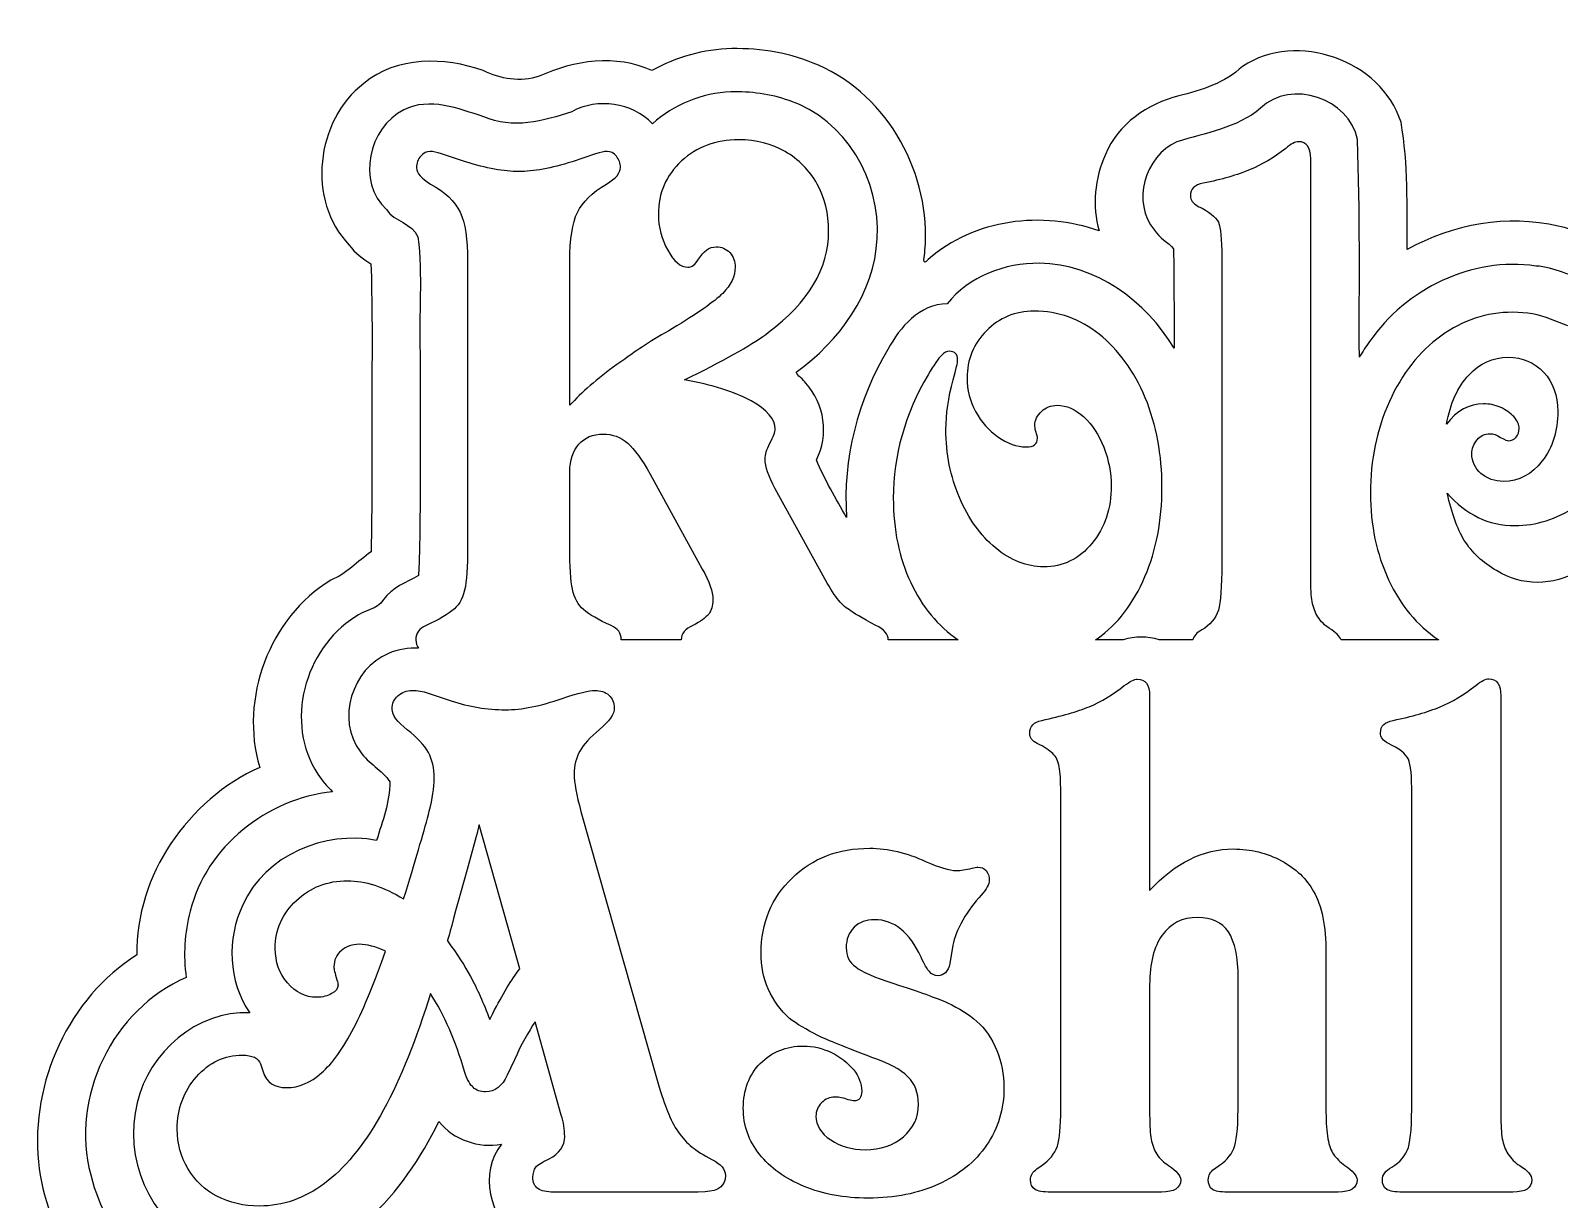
# Model space of a CAD drawing. Header units: millimetres. Extents: x -9 to 678, y 0 to 417.
# Drawn here: x 305.5 to 423.3, y 152.8 to 242.9 of the extents above; entities that cross this region are included whole.
import ezdxf

# ---------------------------------------------------------------- set-up
doc = ezdxf.new("R2010")
doc.units = ezdxf.units.MM
doc.layers.add('Ebene_1', color=7, linetype='CONTINUOUS')

msp = doc.modelspace()

# ---------------------------------------------------------------- linework, layer by layer
at = {"layer": 'Ebene_1', "color": 7}
for points in [[(359.49159, 241.526489)], [(360.01858, 234.501009)], [(419.30747, 217.740289)], [(349.58304, 211.822829)], [(391.68824, 191.653899)], [(343.15504, 170.608279)], [(336.27581, 168.713639)], [(419.67135, 153.41032)]]:
    msp.add_lwpolyline(points, close=True, dxfattribs=at)
for points in [[(359.4183, 238.186356), (359.41774, 238.186356)], [(338.97288, 232.81021), (337.1363, 233.422059)], [(349.00017, 233.422059), (347.19305, 232.81021)], [(404.09195, 200.804439), (404.09195, 233.043237)], [(339.14754, 225.144009), (339.14754, 224.561099), (339.14754, 203.806819)], [(347.01786, 214.038239), (347.01786, 224.561099), (347.01786, 225.144009)], [(397.24172, 225.464369), (397.24172, 201.824479)], [(423.91343, 220.159289), (422.57243, 220.684319)], [(355.85036, 215.991039), (356.37488, 216.253549)], [(347.36767, 214.416989), (347.10516, 214.125539), (347.07626, 214.096639)], [(383.01731, 211.677079), (382.90039, 212.085329)], [(383.04621, 211.501889), (383.04621, 211.618679)], [(347.01782, 203.194939), (347.01782, 203.806789), (347.01782, 208.907769)], [(353.19781, 208.733099), (356.87045, 202.028599), (357.2203, 201.416749)], [(366.5479, 200.891699), (362.8458, 207.596199)], [(355.59249, 195.965919), (350.98244, 195.965919)], [(376.94261, 195.965899), (371.55586, 195.965899)], [(389.65924, 195.965919), (387.52087, 195.965919)], [(395.00517, 195.965919), (392.42961, 195.965919)], [(413.96267, 195.965979), (406.43134, 195.965979)], [(336.10091, 191.857939), (337.879, 191.274959)], [(391.68824, 191.653899), (391.68824, 176.642129)], [(418.73858, 191.653899), (418.73858, 159.415029)], [(384.83821, 159.793969), (384.83821, 160.639289), (384.83821, 184.191739)], [(411.88855, 160.435249), (411.88855, 184.075149)], [(347.87714, 182.734289), (353.7944, 161.863549)], [(343.15504, 170.608279), (340.03609, 181.714069)], [(339.80289, 180.810449), (339.10332, 178.274479), (338.40374, 175.796809)], [(334.20622, 176.000849), (334.38112, 176.525539)], [(376.53072, 172.444769), (376.29753, 171.016459)], [(405.27171, 171.832539), (405.27171, 171.162109), (405.27171, 160.202059), (405.27171, 159.560779)], [(398.50912, 160.376949), (398.50912, 169.908699)], [(336.27586, 168.713589), (336.10096, 168.130599)], [(391.68824, 169.384009), (391.68824, 159.998009), (391.68824, 159.356729)], [(340.85226, 166.702299), (341.08545, 167.168679)], [(346.36138, 159.327629), (344.3501, 166.527459)], [(365.04599, 164.661959), (365.04599, 164.661859)], [(323.18792, 163.291859), (323.39197, 162.679729)], [(342.7469, 163.612549), (342.19307, 162.417439)], [(383.00182, 155.188419), (383.4099, 155.479909)], [(396.67273, 155.188419), (397.08082, 155.479909)], [(357.43803, 153.43947), (356.91335, 153.41037), (345.7784, 153.41037)], [(392.59186, 153.41032), (384.10948, 153.41032)], [(406.20448, 153.41032), (397.69295, 153.41032)], [(419.67135, 153.41032), (411.15982, 153.41032)]]:
    msp.add_lwpolyline(points, dxfattribs=at)
for points in [[(411.05254, 235.859238), (409.5099, 240.64724), (403.04556, 242.916882), (398.84407, 240.158226)], [(359.49155, 241.52654), (357.34347, 241.48776), (355.21975, 240.871769), (353.34506, 239.831228)], [(366.16526, 240.243303), (364.07812, 241.181225), (361.77128, 241.567786), (359.49159, 241.526489)], [(340.33712, 239.832168), (337.35784, 240.901678), (333.69964, 240.952658), (331.14675, 238.845651)], [(353.34506, 239.831228), (350.5858, 241.114879), (347.3457, 240.618434), (344.65854, 239.397466)], [(344.65854, 239.397466), (343.22317, 238.9215), (341.67024, 239.182427), (340.33712, 239.832168)], [(374.37162, 225.960219), (374.87647, 231.781475), (371.59484, 237.885017), (366.16526, 240.243303)], [(398.84407, 240.158226), (397.48527, 238.902123), (395.69441, 238.298763), (393.92312, 237.888766)], [(407.69644, 234.516812), (407.09017, 237.696456), (402.57706, 239.205067), (400.22765, 236.937853)], [(331.14675, 238.845651), (327.42721, 235.983895), (326.72066, 229.823594), (330.03061, 226.385899)], [(359.41774, 238.186356), (357.19713, 238.116426), (355.03631, 237.197084), (353.37521, 235.735343)], [(363.90433, 237.520763), (362.47404, 238.042864), (360.93568, 238.232167), (359.4183, 238.186356)], [(334.22392, 236.808662), (331.51308, 235.449288), (330.59897, 231.261768), (332.89274, 229.116109)], [(340.39306, 236.262959), (338.44384, 236.917076), (336.21916, 237.796899), (334.22392, 236.808662)], [(353.37521, 235.735343), (351.82033, 237.406187), (349.14921, 237.735999), (347.16577, 236.666552)], [(370.691, 226.884199), (370.98287, 231.365692), (368.27174, 236.088909), (363.90433, 237.520763)], [(393.92312, 237.888766), (391.52321, 237.261351), (389.23822, 235.720138), (388.28358, 233.356249)], [(400.22765, 236.937853), (398.42104, 235.385539), (395.98156, 235.043065), (393.79342, 234.336462)], [(347.16577, 236.666552), (345.01501, 235.918235), (342.58504, 235.318422), (340.39306, 236.262959)], [(411.5326, 226.051869), (411.5033, 229.321839), (411.6244, 232.629386), (411.05254, 235.859238)], [(360.01858, 234.501029), (358.26964, 234.501029), (356.80218, 233.956803), (355.61678, 232.868571)], [(363.60389, 233.597189), (362.57396, 234.199603), (361.37887, 234.501009), (360.01858, 234.501009)], [(407.84165, 217.760729), (407.82035, 223.345089), (407.91045, 228.938969), (407.69644, 234.516812)], [(335.53329, 233.247392), (335.31953, 232.994767), (335.21238, 232.69336), (335.21238, 232.343571)], [(336.26193, 233.597242), (335.98987, 233.597242), (335.74705, 233.480585), (335.53329, 233.247392)], [(337.1363, 233.422059), (336.78651, 233.538654), (336.49512, 233.597242), (336.26193, 233.597242)], [(349.90399, 233.597242), (349.69023, 233.597242), (349.38883, 233.538652), (349.00017, 233.422059)], [(350.60318, 233.247392), (350.40885, 233.480585), (350.17605, 233.597242), (349.90399, 233.597242)], [(350.92409, 232.373027), (350.92409, 232.68395), (350.81694, 232.975334), (350.60318, 233.247392)], [(366.08126, 231.090365), (365.45941, 232.159163), (364.63382, 232.994775), (363.60389, 233.597189)], [(388.28358, 233.356249), (387.44132, 231.535338), (387.25732, 229.409639), (387.80018, 227.475699)], [(393.79342, 234.336462), (391.31171, 233.239013), (390.27387, 229.659936), (392.06225, 227.527579)], [(402.16804, 233.830269), (401.23527, 233.111259), (400.32206, 232.567032), (399.42815, 232.197811)], [(403.15919, 234.355302), (402.90656, 234.355302), (402.57612, 234.180058), (402.16804, 233.830269)], [(404.09195, 233.043237), (404.09195, 233.917708), (403.78104, 234.355302), (403.15919, 234.355302)], [(335.21238, 232.343571), (335.21238, 231.935485), (335.57237, 231.517938), (336.29139, 231.090418)], [(343.0827, 232.052116), (341.95561, 232.052116), (340.5858, 232.304959), (338.97288, 232.81021)], [(347.19305, 232.81021), (345.58014, 232.304959), (344.2098, 232.052116), (343.0827, 232.052116)], [(349.8456, 231.090418), (350.5646, 231.517938), (350.92409, 231.945508), (350.92409, 232.373027)], [(355.61678, 232.868571), (354.43139, 231.760907), (353.8386, 230.390574), (353.8386, 228.758229)], [(399.42815, 232.197811), (398.45652, 231.789724), (397.2514, 231.44027), (395.81339, 231.148779)], [(336.29139, 231.090418), (337.39905, 230.488005), (338.15655, 229.769049), (338.56463, 228.933439)], [(347.60077, 228.903989), (347.98943, 229.700729), (348.73793, 230.429707), (349.8456, 231.090418)], [(366.95614, 227.475599), (366.95614, 228.816459), (366.66424, 230.021567), (366.08126, 231.090365)], [(395.81339, 231.148779), (395.15267, 231.032183), (394.82275, 230.711247), (394.82275, 230.186564)], [(394.82275, 230.186564), (394.82275, 229.856208), (395.02651, 229.584349), (395.4346, 229.370589)], [(332.89274, 229.116109), (333.50493, 228.195199), (334.8873, 228.072869), (335.30861, 227.014429)], [(338.56463, 228.933439), (338.95329, 228.097839), (339.14754, 226.834659), (339.14754, 225.144009)], [(347.01786, 225.144009), (347.01786, 226.834659), (347.21212, 228.087819), (347.60077, 228.903989)], [(353.8386, 228.758229), (353.8386, 227.747729), (354.08193, 226.825009), (354.56775, 225.989409)], [(387.80018, 227.475699), (383.43264, 229.040189), (378.16614, 228.401339), (374.62723, 225.279879)], [(395.4346, 229.370589), (396.25077, 228.981939), (396.76596, 228.573899), (396.97972, 228.146379)], [(423.16737, 227.846819), (419.24565, 228.761399), (415.0281, 227.998679), (411.5326, 226.051869)], [(362.32128, 219.663669), (365.41108, 221.976159), (366.95614, 224.580129), (366.95614, 227.475599)], [(392.06225, 227.527579), (392.42742, 226.941979), (393.13537, 226.586279), (393.52676, 226.105959)], [(396.97972, 228.146379), (397.15462, 227.738289), (397.24172, 226.844089), (397.24172, 225.464369)], [(426.90152, 227.043879), (425.59927, 226.974179), (424.42329, 227.598009), (423.16737, 227.846819)], [(330.03061, 226.385899), (330.45211, 225.765299), (331.07945, 225.331549), (331.70053, 224.930829)], [(335.30861, 227.014429), (335.70808, 224.045839), (335.35461, 221.044589), (335.48845, 218.061999)], [(356.92885, 225.289709), (357.3175, 225.930989), (357.7741, 226.251399), (358.29879, 226.251399)], [(358.29879, 226.251399), (358.70688, 226.251399), (359.05633, 226.105709), (359.34782, 225.814219)], [(364.449, 216.583019), (367.77442, 218.988649), (370.50059, 222.662199), (370.691, 226.884199)], [(354.56775, 225.989409), (355.03413, 225.114929), (355.54881, 224.677339), (356.11236, 224.677339)], [(356.11236, 224.677339), (356.40385, 224.677339), (356.67622, 224.881619), (356.92885, 225.289709)], [(359.34782, 225.814219), (359.61987, 225.483869), (359.75606, 225.104859), (359.75606, 224.677339)], [(374.62723, 225.279879), (374.0822, 224.668859), (374.38074, 225.595639), (374.37162, 225.960219)], [(383.18688, 224.981989), (380.53031, 225.013589), (377.7653, 223.974799), (376.08188, 221.860219)], [(393.57436, 218.442339), (391.39693, 222.056799), (387.52903, 224.949219), (383.18688, 224.981989)], [(393.52676, 226.105959), (393.56376, 223.551569), (393.57116, 220.996969), (393.57436, 218.442339)], [(421.44186, 224.772189), (416.51352, 225.496669), (411.41449, 223.011429), (408.6292, 218.944639)], [(331.70053, 224.930829), (331.8764, 219.630059), (331.70653, 214.325659), (331.77083, 209.023409)], [(359.75606, 224.677339), (359.75606, 223.977759), (359.43565, 223.307369), (358.79437, 222.666089)], [(425.50983, 223.598619), (424.14564, 223.964279), (422.87872, 224.685899), (421.44186, 224.772189)], [(358.79437, 222.666089), (358.13365, 222.005379), (356.84143, 221.101679), (354.9176, 219.955149)], [(376.08188, 221.860219), (373.9747, 221.837919), (372.43207, 220.068859), (371.52144, 218.341059)], [(382.78421, 221.296119), (381.32675, 221.296119), (380.10211, 220.790949), (379.11105, 219.780449)], [(387.79734, 219.517929), (386.32045, 220.703329), (384.64974, 221.296119), (382.78421, 221.296119)], [(419.65736, 221.208839), (417.65579, 221.208839), (415.80984, 220.596519), (414.11919, 219.372259)], [(422.57243, 220.684319), (421.69795, 221.034109), (420.72616, 221.208839), (419.65736, 221.208839)], [(354.9176, 219.955149), (353.38242, 219.061239), (352.15778, 218.274709), (351.24444, 217.594569)], [(356.37488, 216.253549), (359.27035, 217.691559), (361.25248, 218.828069), (362.32128, 219.663669)], [(379.11105, 219.780449), (378.11997, 218.769949), (377.62431, 217.555329), (377.62431, 216.136749)], [(391.35371, 214.621079), (390.47924, 216.680939), (389.29366, 218.313099), (387.79734, 219.517929)], [(414.11919, 219.372259), (412.44798, 218.167429), (411.12673, 216.486699), (410.1551, 214.329679)], [(335.48845, 218.061999), (335.47005, 212.348249), (335.56555, 206.632679), (335.36907, 200.920929)], [(371.52144, 218.341059), (369.20426, 214.473369), (368.01598, 209.900709), (368.33817, 205.391459)], [(376.25428, 218.206389), (376.05996, 218.206389), (375.85619, 218.099759), (375.64243, 217.885999)], [(376.89559, 217.536149), (376.89559, 217.983099), (376.6818, 218.206389), (376.25428, 218.206389)], [(408.6292, 218.944639), (408.34742, 218.563429), (408.09103, 218.163619), (407.84165, 217.760729)], [(351.24444, 217.594569), (349.61209, 216.467469), (348.31987, 215.408059), (347.36767, 214.416989)], [(375.64243, 217.885999), (375.40924, 217.652809), (375.06929, 217.157139), (374.62234, 216.399269)], [(376.54625, 215.991039), (376.77945, 216.846059), (376.89559, 217.361259), (376.89559, 217.536149)], [(416.27613, 216.369839), (417.13117, 217.283169), (418.14151, 217.740289), (419.30747, 217.740289)], [(419.30747, 217.740289), (420.41513, 217.740289), (421.32886, 217.351259), (422.04787, 216.573959)], [(360.98028, 214.388029), (359.67829, 215.087609), (357.96852, 215.621809), (355.85036, 215.991039)], [(365.20968, 215.733979), (365.02816, 216.039399), (364.5184, 216.335539), (364.449, 216.583019)], [(366.01583, 209.838729), (367.00824, 211.736259), (366.63051, 214.154909), (365.20968, 215.733979)], [(374.62234, 216.399269), (372.83453, 213.348349), (371.94033, 210.180629), (371.94033, 206.896499)], [(375.99228, 212.172659), (375.99228, 213.358059), (376.17703, 214.630749), (376.54625, 215.991039)], [(377.62431, 216.136749), (377.62431, 215.203979), (377.8381, 214.348839), (378.26562, 213.571529)], [(414.55634, 212.580929), (414.84783, 214.193839), (415.42109, 215.456509), (416.27613, 216.369839)], [(422.04787, 216.573959), (422.76688, 215.796659), (423.12636, 214.795819), (423.12636, 213.571569)], [(362.8458, 212.201599), (362.8458, 212.959479), (362.22397, 213.688459), (360.98028, 214.388029)], [(392.63632, 207.712979), (392.63632, 210.219789), (392.20875, 212.522349), (391.35371, 214.621079)], [(347.07626, 214.096639), (347.05676, 214.077239), (347.03726, 214.057639), (347.01786, 214.038239)], [(378.26562, 213.571529), (378.73201, 212.735929), (379.30527, 212.085059), (379.98541, 211.618679)], [(382.84199, 212.493059), (382.84199, 212.901139), (383.01724, 213.260619), (383.36703, 213.571549)], [(383.36703, 213.571549), (383.67795, 213.882469), (384.07597, 214.038179), (384.56179, 214.038179)], [(384.56179, 214.038179), (385.2808, 214.038179), (385.96121, 213.746799), (386.60249, 213.163819)], [(410.1551, 214.329679), (409.18346, 212.172649), (408.6973, 209.821009), (408.6973, 207.275329)], [(417.41301, 214.154989), (416.30535, 214.154989), (415.35308, 213.630289), (414.55634, 212.580929)], [(418.69562, 213.892479), (418.2681, 214.067369), (417.84053, 214.154989), (417.41301, 214.154989)], [(419.74517, 213.163839), (419.49254, 213.435899), (419.14257, 213.678719), (418.69562, 213.892479)], [(423.12636, 213.571569), (423.12636, 212.055809), (422.72782, 210.783129), (421.93108, 209.753189)], [(362.43807, 211.123119), (362.71012, 211.628369), (362.8458, 211.987839), (362.8458, 212.201599)], [(377.04131, 206.925959), (376.34174, 208.538869), (375.99228, 210.287689), (375.99228, 212.172659)], [(382.90039, 212.085329), (382.86149, 212.279659), (382.84199, 212.415329), (382.84199, 212.493059)], [(386.60249, 213.163819), (387.2632, 212.541969), (387.77788, 211.754919), (388.1471, 210.802719)], [(420.1529, 212.260019), (420.1529, 212.532079), (420.01722, 212.833479), (419.74517, 213.163839)], [(419.91983, 211.589769), (420.07529, 211.784099), (420.1529, 212.007389), (420.1529, 212.260019)], [(347.01782, 208.907769), (347.01782, 209.801669), (347.25114, 210.511119), (347.71752, 211.035799)], [(347.71752, 211.035799), (348.16447, 211.560489), (348.7863, 211.822829), (349.58304, 211.822829)], [(349.58304, 211.822829), (350.30205, 211.822829), (350.9339, 211.589519), (351.47802, 211.123139)], [(351.47802, 211.123139), (352.0027, 210.656749), (352.57596, 209.860199), (353.19781, 208.733099)], [(362.05877, 209.898899), (362.05877, 210.229259), (362.18545, 210.637299), (362.43807, 211.123119)], [(379.98541, 211.618679), (380.72385, 211.093999), (381.45283, 210.831649), (382.17184, 210.831649)], [(382.17184, 210.831649), (382.75482, 210.831649), (383.04621, 211.054939), (383.04621, 211.501889)], [(383.04621, 211.618679), (383.02681, 211.638079), (383.01731, 211.657679), (383.01731, 211.677079)], [(416.50919, 210.307159), (416.50919, 210.695819), (416.64537, 211.055299), (416.91743, 211.385649)], [(416.91743, 211.385649), (417.17006, 211.696579), (417.5005, 211.851769), (417.90859, 211.851769)], [(417.90859, 211.851769), (418.18064, 211.851769), (418.4525, 211.754669), (418.72456, 211.560319)], [(418.72456, 211.560319), (419.05491, 211.385419), (419.25919, 211.298319), (419.33692, 211.298319)], [(419.33692, 211.298319), (419.55068, 211.298319), (419.74494, 211.395419), (419.91983, 211.589769)], [(362.8458, 207.596199), (362.32112, 208.567829), (362.05877, 209.335349), (362.05877, 209.898899)], [(368.33817, 205.391459), (367.53487, 206.850269), (366.63522, 208.317869), (366.01583, 209.838729)], [(388.1471, 210.802719), (388.53575, 209.811649), (388.73052, 208.830349), (388.73052, 207.858719)], [(417.20889, 208.791499), (416.7425, 209.199579), (416.50919, 209.704749), (416.50919, 210.307159)], [(421.93108, 209.753189), (421.11491, 208.703829), (420.1241, 208.179129), (418.95814, 208.179129)], [(331.77083, 209.023409), (331.76883, 206.933799), (331.75073, 204.844209), (331.70643, 202.755039)], [(418.95814, 208.179129), (418.25856, 208.179129), (417.67528, 208.383409), (417.20889, 208.791499)], [(388.73052, 207.858719), (388.73052, 206.090339), (388.23486, 204.603349), (387.24379, 203.398519)], [(391.32477, 200.833809), (392.19924, 202.874239), (392.63632, 205.167289), (392.63632, 207.712979)], [(371.94033, 206.896499), (371.94033, 204.428549), (372.38743, 202.261659), (373.28134, 200.396119)], [(379.81065, 203.048669), (378.6447, 204.020309), (377.72146, 205.313039), (377.04131, 206.925959)], [(408.6973, 207.275329), (408.6973, 204.807379), (409.16394, 202.582419), (410.0967, 200.600279)], [(415.92632, 203.632149), (415.3822, 204.526049), (414.94512, 205.740159), (414.61477, 207.275339)], [(414.61477, 207.275339), (416.05279, 205.604129), (417.79211, 204.769029), (419.83254, 204.769029)], [(419.83254, 204.769029), (421.46489, 204.769029), (423.01945, 205.254669), (424.49634, 206.226309)], [(339.14754, 203.806819), (339.14754, 202.077309), (339.08944, 200.833659), (338.97288, 200.075779)], [(427.84859, 203.952539), (425.88588, 201.581759), (423.78709, 200.396169), (421.55233, 200.396169)], [(331.70643, 202.755039), (330.67868, 202.010969), (329.78803, 201.057069), (328.60086, 200.557919)], [(347.22195, 199.871629), (347.08592, 200.493469), (347.01782, 201.601459), (347.01782, 203.194939)], [(383.51275, 201.591399), (382.2302, 201.591399), (380.99605, 202.077039), (379.81065, 203.048669)], [(387.24379, 203.398519), (386.25272, 202.193699), (385.00907, 201.591399), (383.51275, 201.591399)], [(418.4042, 201.299989), (417.35484, 201.902409), (416.52873, 202.679949), (415.92632, 203.632149)], [(357.2203, 201.416749), (357.76442, 200.464549), (358.03627, 199.677499), (358.03627, 199.055659)], [(397.24172, 201.824479), (397.24172, 200.056099), (397.15462, 198.861009), (396.97972, 198.239169)], [(328.60086, 200.557919), (323.86953, 197.663849), (321.53879, 191.437379), (323.12635, 186.135899)], [(335.36907, 200.920929), (334.42062, 200.376369), (333.31495, 200.007089), (332.66381, 199.061609)], [(367.62639, 199.142969), (367.31547, 199.531619), (366.95598, 200.114389), (366.5479, 200.891699)], [(373.28134, 200.396119), (374.14814, 198.508429), (375.36937, 197.032589), (376.94261, 195.965899)], [(387.65213, 196.053219), (389.22618, 197.180319), (390.4503, 198.773939), (391.32477, 200.833809)], [(404.20874, 198.909989), (404.13104, 199.318069), (404.09195, 199.949409), (404.09195, 200.804439)], [(410.0967, 200.600279), (411.01004, 198.618149), (412.28273, 197.083109), (413.91507, 195.994879)], [(421.55233, 200.396169), (420.4641, 200.396169), (419.4147, 200.697579), (418.4042, 201.299989)], [(332.66381, 199.061609), (332.17906, 198.270639), (331.15442, 198.269999), (330.4686, 197.717509)], [(338.97288, 200.075779), (338.81742, 199.279039), (338.53554, 198.705779), (338.12745, 198.355989)], [(348.06737, 198.297559), (347.65929, 198.647349), (347.37741, 199.172049), (347.22195, 199.871629)], [(358.03627, 199.055659), (358.03627, 198.589269), (357.92964, 198.219769), (357.71588, 197.947709)], [(368.55915, 198.268599), (368.20936, 198.482359), (367.89845, 198.773749), (367.62639, 199.142969)], [(338.12745, 198.355989), (337.66106, 197.947899), (336.9326, 197.520329), (335.94154, 197.073379)], [(350.19541, 197.073349), (349.22377, 197.500869), (348.51433, 197.908909), (348.06737, 198.297559)], [(357.71588, 197.947709), (357.48269, 197.656219), (357.07464, 197.364839), (356.49166, 197.073349)], [(370.59933, 197.073329), (369.5111, 197.656309), (368.8312, 198.054839), (368.55915, 198.268599)], [(396.97972, 198.239169), (396.76596, 197.617319), (396.33839, 197.112149), (395.69711, 196.723499)], [(404.64592, 197.743649), (404.43216, 198.074009), (404.28647, 198.463029), (404.20874, 198.909989)], [(330.4686, 197.717509), (326.57961, 195.268549), (325.01176, 189.531079), (327.60262, 185.615919)], [(335.94154, 197.073379), (335.41686, 196.840189), (335.15451, 196.471199), (335.15451, 195.965949)], [(350.98244, 195.965919), (350.98244, 196.471169), (350.72009, 196.840149), (350.19541, 197.073349)], [(356.49166, 197.073349), (355.90172, 196.825949), (355.60471, 196.455579), (355.59249, 195.965919)], [(371.55586, 195.965899), (371.54156, 196.399589), (371.22595, 196.769509), (370.59933, 197.073329)], [(395.69711, 196.723499), (395.30865, 196.521499), (395.08301, 196.267319), (395.00517, 195.965919)], [(405.54923, 196.840339), (405.18, 197.073539), (404.87911, 197.374429), (404.64592, 197.743649)], [(406.43134, 195.965979), (406.32485, 196.245679), (406.03465, 196.536959), (405.54923, 196.840339)], [(335.15451, 195.965949), (335.15451, 195.703759), (335.23111, 195.489619), (335.37258, 195.315859)], [(387.52087, 195.965919), (387.56427, 195.996119), (387.60897, 196.022219), (387.65213, 196.053219)], [(392.42961, 195.965919), (391.52274, 196.244299), (390.55189, 196.240469), (389.65924, 195.965919)], [(413.91507, 195.994879), (413.93067, 195.984579), (413.94697, 195.976179), (413.96267, 195.965979)], [(333.05283, 194.916919), (330.23894, 193.757299), (328.99362, 189.804869), (330.88862, 187.344769)], [(335.37258, 195.315859), (334.58981, 195.346759), (333.81046, 195.250359), (333.05283, 194.916919)], [(333.76899, 191.653899), (334.07991, 191.925952), (334.44913, 192.061979), (334.87665, 192.061979)], [(334.87665, 192.061979), (335.284737, 192.061979), (335.692823, 191.993966), (336.10091, 191.857939)], [(346.41968, 191.449849), (347.682807, 191.857936), (348.52813, 192.061979), (348.95565, 192.061979)], [(348.95565, 192.061979), (349.38317, 192.061979), (349.742677, 191.945382), (350.03417, 191.712189)], [(387.02439, 190.808579), (387.97659, 191.216659), (388.88021, 191.760772), (389.73525, 192.440919)], [(389.73525, 192.440919), (390.182203, 192.771272), (390.51256, 192.936449), (390.72632, 192.936449)], [(390.72632, 192.936449), (391.3676, 192.936449), (391.68824, 192.508932), (391.68824, 191.653899)], [(414.07473, 190.808579), (414.968637, 191.177792), (415.881973, 191.721906), (416.81474, 192.440919)], [(416.81474, 192.440919), (417.222827, 192.790706), (417.553183, 192.965599), (417.80581, 192.965599)], [(417.80581, 192.965599), (418.427657, 192.965599), (418.73858, 192.528366), (418.73858, 191.653899)], [(333.33175, 190.633689), (333.33175, 191.061202), (333.477497, 191.401272), (333.76899, 191.653899)], [(337.879, 191.274959), (339.258727, 190.808579), (340.648167, 190.575389), (342.04732, 190.575389)], [(342.04732, 190.575389), (343.310447, 190.575389), (344.7679, 190.866876), (346.41968, 191.449849)], [(350.03417, 191.712189), (350.306223, 191.440136), (350.44225, 191.109786), (350.44225, 190.721139)], [(383.38075, 189.759219), (384.915937, 190.089572), (386.130483, 190.439359), (387.02439, 190.808579)], [(410.46025, 189.759219), (411.89827, 190.050706), (413.103097, 190.400492), (414.07473, 190.808579)], [(334.49771, 189.030489), (333.720403, 189.632902), (333.33175, 190.167302), (333.33175, 190.633689)], [(350.44225, 190.721139), (350.44225, 190.235319), (350.063313, 189.681486), (349.30544, 189.059639)], [(382.44798, 188.768149), (382.44798, 189.312262), (382.758903, 189.642619), (383.38075, 189.759219)], [(409.46918, 188.797299), (409.46918, 189.321979), (409.799537, 189.642619), (410.46025, 189.759219)], [(336.13006, 187.281539), (335.799707, 187.864526), (335.25559, 188.447509), (334.49771, 189.030489)], [(349.30544, 189.059639), (348.586433, 188.457226), (348.081183, 187.903392), (347.78969, 187.398139)], [(383.03096, 187.981119), (382.642307, 188.156012), (382.44798, 188.418356), (382.44798, 188.768149)], [(410.08131, 187.981119), (409.673223, 188.194879), (409.46918, 188.466939), (409.46918, 188.797299)], [(330.88862, 187.344769), (331.4915, 186.428749), (332.5658, 185.952499), (333.15049, 185.026569)], [(336.5673, 185.299409), (336.5673, 186.076716), (336.421553, 186.737426), (336.13006, 187.281539)], [(347.78969, 187.398139), (347.498197, 186.873459), (347.35245, 186.280762), (347.35245, 185.620049)], [(384.22608, 187.194099), (383.95402, 187.466152), (383.555647, 187.728492), (383.03096, 187.981119)], [(411.62621, 186.756859), (411.41245, 187.184379), (410.897483, 187.592466), (410.08131, 187.981119)], [(323.12635, 186.135899), (317.609261, 183.624209), (313.562211, 177.816319), (313.659561, 171.684729)], [(384.72161, 186.173879), (384.643877, 186.620832), (384.4787, 186.960906), (384.22608, 187.194099)], [(384.83821, 184.191739), (384.83821, 185.124512), (384.799343, 185.785226), (384.72161, 186.173879)], [(411.88855, 184.075149), (411.88855, 185.454869), (411.801103, 186.348772), (411.62621, 186.756859)], [(327.60262, 185.615919), (327.90705, 185.110239), (328.32032, 184.682849), (328.73227, 184.264579)], [(333.15049, 185.026569), (333.16859, 183.460649), (332.5714, 181.983739), (332.1366, 180.506949)], [(336.18836, 182.763439), (336.440987, 183.715639), (336.5673, 184.560962), (336.5673, 185.299409)], [(347.35245, 185.620049), (347.35245, 184.978769), (347.527347, 184.016849), (347.87714, 182.734289)], [(328.73227, 184.264579), (323.70142, 183.719949), (318.997391, 180.038489), (317.769631, 175.047579)], [(334.38112, 176.525539), (335.236153, 179.323846), (335.838567, 181.403146), (336.18836, 182.763439)], [(340.03609, 181.714069), (339.977757, 181.480876), (339.900023, 181.179669), (339.80289, 180.810449)], [(332.1366, 180.506949), (328.13753, 181.279329), (323.55134, 179.364509), (321.83025, 175.554789)], [(364.14237, 177.604099), (365.696983, 179.139286), (367.688837, 179.906879), (370.11793, 179.906879)], [(370.11793, 179.906879), (371.536517, 179.906879), (372.974537, 179.566806), (374.43199, 178.886659)], [(391.68824, 176.642129), (393.650947, 178.779729), (395.79826, 179.848529), (398.13018, 179.848529)], [(398.13018, 179.848529), (399.47104, 179.848529), (400.70502, 179.547322), (401.83212, 178.944909)], [(374.43199, 178.886659), (375.461923, 178.420272), (376.24895, 178.187079), (376.79307, 178.187079)], [(376.79307, 178.187079), (377.123423, 178.187079), (377.53151, 178.245379), (378.01733, 178.361979)], [(378.01733, 178.361979), (378.192223, 178.420312), (378.337967, 178.449479), (378.45456, 178.449479)], [(378.45456, 178.449479), (378.707187, 178.449479), (378.920947, 178.362029), (379.09584, 178.187129)], [(379.09584, 178.187129), (379.2513, 177.973369), (379.32903, 177.730462), (379.32903, 177.458409)], [(401.83212, 178.944909), (402.959213, 178.342496), (403.785103, 177.555472), (404.30979, 176.583839)], [(325.95703, 175.884259), (327.02583, 176.894759), (328.33754, 177.400009), (329.89216, 177.400009)], [(329.89216, 177.400009), (331.252447, 177.400009), (332.690467, 176.933622), (334.20622, 176.000849)], [(361.75214, 171.832589), (361.75214, 174.145082), (362.548883, 176.068919), (364.14237, 177.604099)], [(379.32903, 177.458409), (379.32903, 177.128049), (379.124987, 176.739392), (378.7169, 176.292439)], [(321.83025, 175.554789), (320.578511, 172.941649), (320.692801, 169.637559), (322.36149, 167.229719)], [(324.32469, 172.182329), (324.32469, 173.620349), (324.868803, 174.854326), (325.95703, 175.884259)], [(338.40374, 175.796809), (337.879053, 173.795242), (337.606993, 172.784742), (337.58756, 172.765309)], [(378.7169, 176.292439), (378.19222, 175.728892), (377.71612, 175.087616), (377.2886, 174.368609)], [(404.30979, 176.583839), (404.95107, 175.476172), (405.27171, 173.892406), (405.27171, 171.832539)], [(317.769631, 175.047579), (317.327921, 173.389819), (317.227001, 171.642849), (317.468871, 169.944529)], [(370.49687, 174.397749), (369.836157, 174.397749), (369.311473, 174.203422), (368.92282, 173.814769)], [(374.0822, 171.511999), (373.188293, 173.435832), (371.993183, 174.397749), (370.49687, 174.397749)], [(377.2886, 174.368609), (376.86108, 173.610729), (376.608453, 172.969449), (376.53072, 172.444769)], [(395.39017, 174.572549), (394.204777, 174.572549), (393.29144, 174.115879), (392.65016, 173.202539)], [(397.75125, 173.464879), (397.245997, 174.203326), (396.45897, 174.572549), (395.39017, 174.572549)], [(368.92282, 173.814769), (368.514733, 173.406682), (368.31069, 172.881999), (368.31069, 172.240719)], [(392.65016, 173.202539), (392.00888, 172.308639), (391.68824, 171.035796), (391.68824, 169.384009)], [(398.50912, 169.908699), (398.50912, 171.502179), (398.256497, 172.687572), (397.75125, 173.464879)], [(325.25746, 169.529759), (324.635613, 170.268199), (324.32469, 171.152389), (324.32469, 172.182329)], [(329.39667, 172.007429), (329.02745, 171.696509), (328.84284, 171.278706), (328.84284, 170.754019)], [(330.79583, 172.502969), (330.251717, 172.502969), (329.78533, 172.337789), (329.39667, 172.007429)], [(330.38774, 166.061019), (331.18448, 167.635066), (331.99094, 169.607486), (332.80712, 171.978279)], [(332.80712, 171.978279), (332.04924, 172.328072), (331.37881, 172.502969), (330.79583, 172.502969)], [(337.58756, 172.765309), (338.34544, 171.735376), (338.93814, 170.822036), (339.36566, 170.025289)], [(368.31069, 172.240719), (368.31069, 171.599439), (368.553597, 171.103906), (369.03941, 170.754119)], [(313.659561, 171.684729), (308.403099, 168.361249), (305.475559, 161.874359), (306.082989, 155.733809)], [(362.30598, 169.063419), (361.936753, 169.879599), (361.75214, 170.802656), (361.75214, 171.832589)], [(374.72348, 170.404329), (374.548587, 170.579222), (374.334827, 170.948446), (374.0822, 171.511999)], [(376.29753, 171.016459), (376.14207, 170.394612), (375.840863, 170.083689), (375.39391, 170.083689)], [(317.468871, 169.944529), (311.800461, 167.513619), (308.493289, 160.687939), (310.109631, 154.731499)], [(328.84284, 170.754019), (328.84284, 170.617992), (328.92057, 170.287636), (329.07603, 169.762949)], [(329.07603, 169.762949), (329.134297, 169.588056), (329.16343, 169.452029), (329.16343, 169.354869)], [(339.36566, 170.025289), (339.870907, 169.092522), (340.36644, 167.984859), (340.85226, 166.702299)], [(341.08545, 167.168679), (341.84333, 168.645566), (342.533193, 169.792099), (343.15504, 170.608279)], [(369.03941, 170.754119), (369.46693, 170.404332), (370.448283, 169.976812), (371.98347, 169.471559)], [(375.39391, 170.083689), (375.12185, 170.083689), (374.898373, 170.190569), (374.72348, 170.404329)], [(327.53108, 168.422089), (326.63718, 168.422089), (325.879307, 168.791312), (325.25746, 169.529759)], [(328.6679, 168.713589), (328.356973, 168.519256), (327.978033, 168.422089), (327.53108, 168.422089)], [(329.16343, 169.354869), (329.16343, 169.102242), (328.998253, 168.888482), (328.6679, 168.713589)], [(338.89922, 162.708929), (338.238507, 165.040856), (337.364037, 167.042426), (336.27581, 168.713639)], [(363.93832, 166.789799), (363.238747, 167.411646), (362.694633, 168.169519), (362.30598, 169.063419)], [(371.98347, 169.471559), (373.887877, 168.869146), (375.2676, 168.373612), (376.12264, 167.984959)], [(322.36149, 167.229719), (318.285391, 167.408259), (314.591941, 164.176309), (313.693281, 160.290609)], [(336.10096, 168.130599), (334.97386, 164.574412), (333.7496, 161.630359), (332.42818, 159.298439)], [(376.12264, 167.984959), (377.01654, 167.576872), (377.7647, 167.100769), (378.36712, 166.556649)], [(344.3501, 166.527459), (343.825413, 165.769579), (343.291013, 164.797942), (342.7469, 163.612549)], [(366.1245, 165.478089), (365.2306, 165.925042), (364.501873, 166.362279), (363.93832, 166.789799)], [(378.36712, 166.556649), (379.008393, 166.012536), (379.52336, 165.264379), (379.91202, 164.312179)], [(327.88092, 162.592279), (328.73596, 163.330726), (329.571567, 164.486972), (330.38774, 166.061019)], [(370.29282, 163.787439), (368.291253, 164.545319), (366.901813, 165.108869), (366.1245, 165.478089)], [(318.261731, 162.300789), (319.252798, 163.408456), (320.428477, 163.962289), (321.78877, 163.962289)], [(321.78877, 163.962289), (322.566077, 163.962289), (323.03246, 163.738812), (323.18792, 163.291859)], [(361.69385, 163.321109), (362.568317, 164.215009), (363.685697, 164.661959), (365.04599, 164.661959)], [(365.04599, 164.661859), (365.74557, 164.661859), (366.454863, 164.496682), (367.17387, 164.166329)], [(367.17387, 164.166329), (367.87345, 163.797109), (368.437, 163.359872), (368.86452, 162.854619)], [(373.06198, 162.300839), (372.498433, 162.864386), (371.57538, 163.359919), (370.29282, 163.787439)], [(379.91202, 164.312179), (380.28124, 163.437706), (380.46585, 162.485502), (380.46585, 161.455569)], [(323.39197, 162.679729), (323.664023, 161.863556), (324.266437, 161.455469), (325.19921, 161.455469)], [(325.19921, 161.455469), (326.15141, 161.455469), (327.045313, 161.834406), (327.88092, 162.592279)], [(339.56965, 161.484669), (339.336457, 161.659562), (339.11298, 162.067649), (338.89922, 162.708929)], [(360.38214, 159.881519), (360.38214, 161.280672), (360.819377, 162.427202), (361.69385, 163.321109)], [(368.86452, 162.854619), (369.29204, 162.310506), (369.5058, 161.756676), (369.5058, 161.193129)], [(316.775131, 158.278219), (316.775131, 159.832832), (317.270664, 161.173689), (318.261731, 162.300789)], [(340.53157, 161.134879), (340.123483, 161.134879), (339.802843, 161.251476), (339.56965, 161.484669)], [(342.19307, 162.417439), (341.804417, 161.562399), (341.250583, 161.134879), (340.53157, 161.134879)], [(353.7944, 161.863549), (354.085887, 160.872482), (354.33851, 160.134039), (354.55227, 159.648219)], [(373.87816, 160.172959), (373.87816, 161.047432), (373.6061, 161.756726), (373.06198, 162.300839)], [(380.46585, 161.455569), (380.46585, 159.803789), (380.018897, 158.326902), (379.12499, 157.024909)], [(313.693281, 160.290609), (312.598141, 156.107459), (314.616441, 151.25199), (318.548801, 149.33314)], [(366.416, 160.289549), (366.124507, 159.998062), (365.97876, 159.657992), (365.97876, 159.269339)], [(367.43621, 160.726789), (367.047557, 160.726789), (366.707487, 160.581042), (366.416, 160.289549)], [(368.45643, 160.522749), (368.106643, 160.658776), (367.76657, 160.726789), (367.43621, 160.726789)], [(368.92282, 160.435249), (368.825653, 160.435249), (368.67019, 160.464416), (368.45643, 160.522749)], [(369.5058, 161.193129), (369.5058, 160.687876), (369.311473, 160.435249), (368.92282, 160.435249)], [(398.24678, 156.995659), (398.421673, 157.578639), (398.50912, 158.705736), (398.50912, 160.376949)], [(411.62621, 156.849909), (411.801103, 157.471756), (411.88855, 158.666869), (411.88855, 160.435249)], [(332.42818, 159.298439), (331.067887, 156.927646), (329.629867, 155.188416), (328.11412, 154.08075)], [(346.62373, 157.695289), (346.62373, 158.239402), (346.53628, 158.783516), (346.36138, 159.327629)], [(354.55227, 159.648219), (354.785463, 159.026372), (355.057523, 158.491976), (355.36845, 158.045029)], [(361.63555, 156.325329), (360.799943, 157.355262), (360.38214, 158.540659), (360.38214, 159.881519)], [(365.97876, 159.269339), (365.97876, 158.550326), (366.357697, 157.938192), (367.11557, 157.432939)], [(372.7122, 157.666139), (373.489507, 158.326852), (373.87816, 159.162459), (373.87816, 160.172959)], [(384.57587, 156.937359), (384.750763, 157.500906), (384.83821, 158.453109), (384.83821, 159.793969)], [(391.68824, 159.356729), (391.68824, 158.501689), (391.727107, 157.879842), (391.80484, 157.491189)], [(405.27171, 159.560779), (405.27171, 158.744606), (405.32029, 158.064459), (405.41745, 157.520339)], [(418.73858, 159.415029), (418.73858, 158.559989), (418.777447, 157.928426), (418.85518, 157.520339)], [(317.591301, 155.217569), (317.047188, 156.111469), (316.775131, 157.131686), (316.775131, 158.278219)], [(331.45602, 151.29994), (333.78154, 153.39277), (335.55527, 156.039709), (336.92391, 158.839019)], [(336.92391, 158.839019), (338.06582, 157.451009), (339.99404, 156.760509), (341.74635, 157.104239)], [(355.36845, 158.045029), (355.67937, 157.578642), (356.038873, 157.189986), (356.44696, 156.879059)], [(341.74635, 157.104239), (340.07208, 154.912599), (340.7259, 151.38577), (343.12094, 149.99305)], [(345.42861, 155.975489), (346.225357, 156.383576), (346.62373, 156.956842), (346.62373, 157.695289)], [(356.44696, 156.879059), (356.796753, 156.587572), (357.302007, 156.266932), (357.96272, 155.917139)], [(367.11557, 157.432939), (367.854017, 156.927692), (368.738207, 156.675069), (369.76814, 156.675069)], [(369.76814, 156.675069), (370.953533, 156.675069), (371.934887, 157.005426), (372.7122, 157.666139)], [(379.12499, 157.024909), (378.231083, 155.722916), (376.997107, 154.722129), (375.42306, 154.02255)], [(383.4099, 155.479909), (383.973453, 155.868562), (384.36211, 156.354379), (384.57587, 156.937359)], [(391.80484, 157.491189), (391.882567, 157.044236), (392.02831, 156.655582), (392.24207, 156.325229)], [(397.08082, 155.479909), (397.683233, 155.887996), (398.071887, 156.393246), (398.24678, 156.995659)], [(405.41745, 157.520339), (405.514617, 157.015092), (405.660363, 156.616722), (405.85469, 156.325229)], [(410.34365, 155.334159), (410.98493, 155.722812), (411.41245, 156.228062), (411.62621, 156.849909)], [(418.85518, 157.520339), (418.932913, 157.073386), (419.078657, 156.684732), (419.29241, 156.354379)], [(306.082989, 155.733809), (306.640159, 150.22159), (310.085171, 145.14015), (314.951411, 142.50854)], [(344.4084, 155.334209), (344.524993, 155.489669), (344.865063, 155.703429), (345.42861, 155.975489)], [(357.96272, 155.917139), (358.662293, 155.567352), (359.01208, 155.159266), (359.01208, 154.692879)], [(365.07514, 153.84766), (363.598253, 154.450073), (362.451723, 155.275962), (361.63555, 156.325329)], [(392.24207, 156.325229), (392.45583, 155.994876), (392.757037, 155.703386), (393.14569, 155.450759)], [(405.85469, 156.325229), (406.06845, 156.014302), (406.35994, 155.722812), (406.72916, 155.450759)], [(419.29241, 156.354379), (419.525603, 155.985159), (419.826813, 155.683952), (420.19604, 155.450759)], [(310.109631, 154.731499), (311.336731, 149.50285), (315.969231, 145.17262), (321.36734, 144.64426)], [(319.835781, 153.08968), (318.922441, 153.556067), (318.174281, 154.265363), (317.591301, 155.217569)], [(344.1752, 154.54719), (344.1752, 154.858109), (344.252933, 155.120449), (344.4084, 155.334209)], [(344.55414, 153.67271), (344.301513, 153.84761), (344.1752, 154.139103), (344.1752, 154.54719)], [(359.01208, 154.692879), (359.01208, 153.89614), (358.487397, 153.478337), (357.43803, 153.43947)], [(382.50628, 154.34309), (382.50628, 154.692883), (382.67146, 154.974659), (383.00182, 155.188419)], [(382.85607, 153.61437), (382.622877, 153.76983), (382.50628, 154.012737), (382.50628, 154.34309)], [(394.07846, 154.34309), (394.07846, 153.721243), (393.582927, 153.41032), (392.59186, 153.41032)], [(393.14569, 155.450759), (393.767537, 155.042672), (394.07846, 154.673449), (394.07846, 154.34309)], [(396.20635, 154.34309), (396.20635, 154.712316), (396.36181, 154.994092), (396.67273, 155.188419)], [(396.52699, 153.61437), (396.31323, 153.76983), (396.20635, 154.012737), (396.20635, 154.34309)], [(407.66193, 154.34309), (407.66193, 153.721243), (407.176113, 153.41032), (406.20448, 153.41032)], [(406.72916, 155.450759), (407.351007, 155.042672), (407.66193, 154.673449), (407.66193, 154.34309)], [(409.61492, 154.34309), (409.61492, 154.751176), (409.85783, 155.081532), (410.34365, 155.334159)], [(409.96471, 153.61437), (409.731517, 153.76983), (409.61492, 154.012737), (409.61492, 154.34309)], [(421.12881, 154.34309), (421.12881, 153.721243), (420.64299, 153.41032), (419.67135, 153.41032)], [(420.19604, 155.450759), (420.817887, 155.062106), (421.12881, 154.692883), (421.12881, 154.34309)], [(328.11412, 154.08075), (326.578933, 152.91479), (324.907717, 152.33181), (323.10047, 152.33181)], [(345.7784, 153.41037), (345.234287, 153.41037), (344.8262, 153.497817), (344.55414, 153.67271)], [(370.00133, 152.94404), (368.155223, 152.94404), (366.51316, 153.245247), (365.07514, 153.84766)], [(375.42306, 154.02255), (373.86844, 153.303543), (372.061197, 152.94404), (370.00133, 152.94404)], [(384.10948, 153.41032), (383.4682, 153.41032), (383.050397, 153.478337), (382.85607, 153.61437)], [(397.69295, 153.41032), (397.10997, 153.41032), (396.721317, 153.478337), (396.52699, 153.61437)], [(411.15982, 153.41032), (410.57684, 153.41032), (410.17847, 153.478337), (409.96471, 153.61437)], [(323.10047, 152.33181), (321.895643, 152.33181), (320.807414, 152.584433), (319.835781, 153.08968)]]:
    msp.add_open_spline(points, degree=3, dxfattribs=at)

doc.saveas('drawing.dxf')
